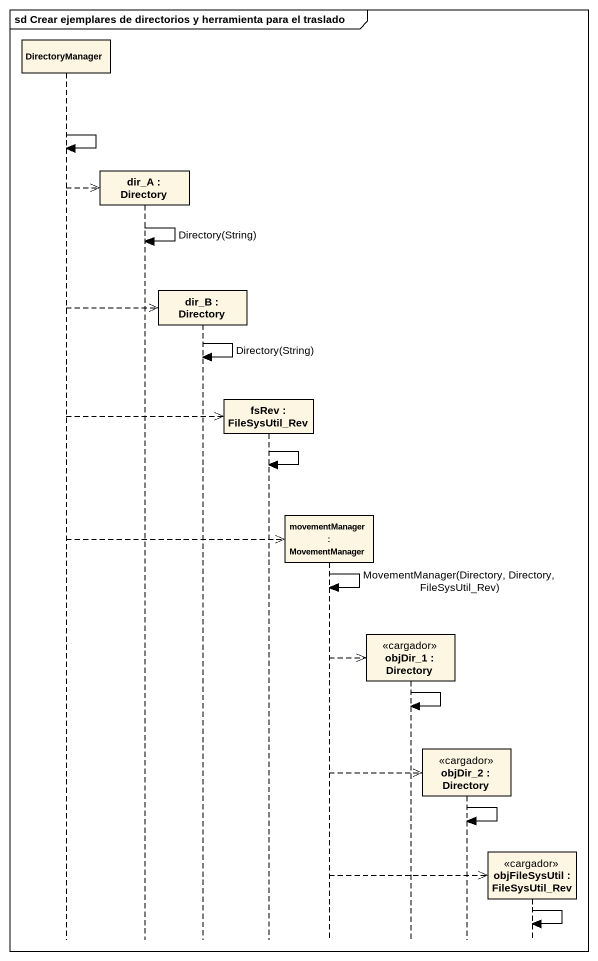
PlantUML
@startuml
mainframe sd Crear ejemplares de directorios y herramienta para el traslado
hide footbox
participant DirectoryManager
participant "dir_A : Directory" as dir_A
participant "dir_B : Directory" as dir_B
participant "fsRev : FileSysUtil_Rev" as fsRev
participant "movementManager : MovementManager" as movementManager
participant "objDir_1 : Directory" as objDir_1 <<cargador>>
participant "objDir_2 : Directory" as objDir_2 <<cargador>>
participant "objFileSysUtil : FileSysUtil_Rev" as objFileSysUtil <<cargador>>

DirectoryManager -> DirectoryManager
DirectoryManager -->> dir_A **
dir_A -> dir_A : Directory(String)
DirectoryManager -->> dir_B **
dir_B -> dir_B : Directory(String)
DirectoryManager -->> fsRev **
fsRev -> fsRev
DirectoryManager -->> movementManager **
movementManager -> movementManager : MovementManager(Directory, Directory, FileSysUtil_Rev)
movementManager -->> objDir_1 **
objDir_1 -> objDir_1
movementManager -->> objDir_2 **
objDir_2 -> objDir_2
movementManager -->> objFileSysUtil **
objFileSysUtil -> objFileSysUtil
@enduml
